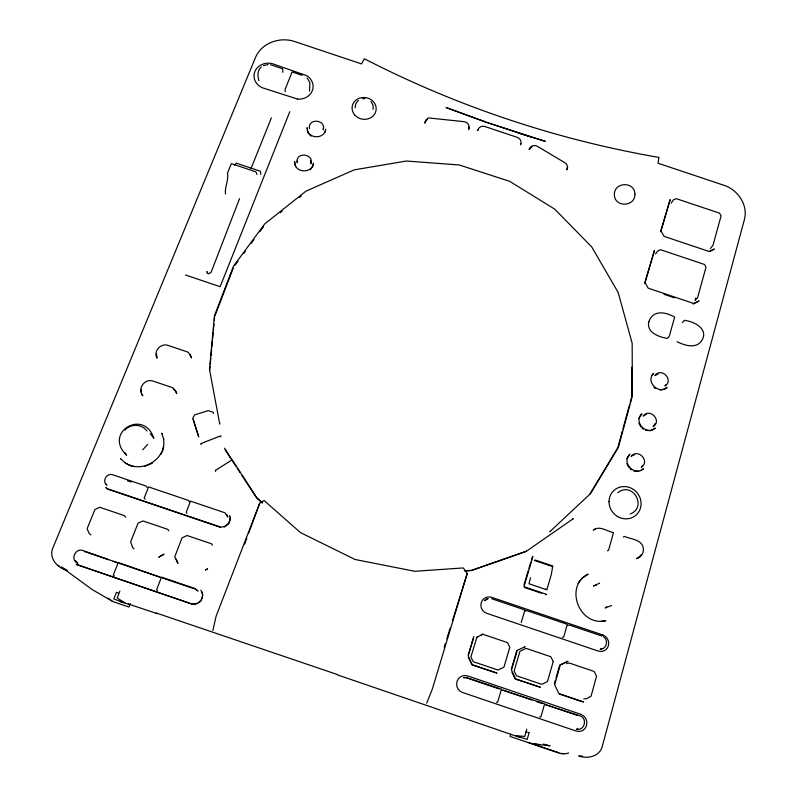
<?xml version="1.0" encoding="UTF-8"?>
<svg xmlns="http://www.w3.org/2000/svg" width="797" height="797" viewBox="0 0 797 797"><rect width="100%" height="100%" fill="white"/><g stroke="black" fill="none" stroke-linecap="round" stroke-linejoin="round"><path stroke-width="1.2" d="M230.273 518.03L228.918 523.509L224.355 526.996M156.581 354.137L157.009 358.192C153.183 351.666 160.127 343.517 167.191 345.111L187.654 352.015L190.344 354.864L191.569 357.923L189.606 354.585M141.368 391.925L141.418 389.833M355.153 107.754L355.741 103.849L358.331 100.422M209.721 370.187L210.059 366.53M210.288 364.099L210.846 358.012M211.066 355.582L211.623 349.504M211.853 347.064L212.41 340.986M212.63 338.546L213.188 332.469M213.417 330.028L213.975 323.951M214.313 320.294L214.642 316.648M373.096 109.319L373.116 105.373L371.043 101.528M520.74 143.59L520.511 144.865C522.075 141.996 520.321 138.289 517.263 137.373L484.905 126.534C481.926 125.428 478.21 127.281 477.792 130.549L478.389 129.393M425.1 122.09L424.901 123.186L425.817 120.058L428.328 117.916L463.964 121.652C467.65 121.911 470.32 125.996 468.646 129.433L468.925 128.357M309.525 91.137L309.844 82.559L307.134 77.976M212.849 630.557L216.097 616.24L259.692 503.236L264.106 500.536L300.489 532.605L355.024 559.474L414.739 571.28L463.286 567.942L467.221 573.471L432.163 689.564L426.674 703.153M325.166 132.172L325.674 129.234C324.807 139.017 309.017 139.266 307.234 129.841M202.239 598.487L202.677 594.084L200.864 590.139M297.47 160.934L297.092 162.558C295.398 151.729 313.888 153.253 311.059 163.734L310.392 160.476M162.458 451.461L163.644 446.699M530.543 577.705L528.979 583.773L546.842 589.82L551.345 574.408L552.759 565.99L535.096 560.012L534.478 560.46L552.092 566.418M618.073 446.669L622.308 431.177M622.955 428.796L629.471 404.966M630.118 402.575L631.423 397.813M695.741 298.008L695.104 300.339L697.624 297.56L706.022 267.164L704.428 264.445L660.454 249.69L657.734 250.965L655.493 254.014M554.373 683.726L555.37 680.23M556.027 677.908L559.345 666.262M526.787 729.245L524.715 736.438L515.838 735.681M644.584 283.373L654.457 250.427L645.072 282.716L648.2 288.175L693.669 303.448L699.079 300.858L698.501 301.475M660.504 231.768L670.147 199.599L661.012 231.05L664.11 236.38L708.991 251.434L714.311 248.923L713.723 249.62M510.747 734.107L510.07 736.438L558.787 752.986M511.335 669.101L516.476 651.707M517.313 650.372L511.475 670.147L515.639 678.885L540.306 687.243L515.151 678.984L512.033 672.439M521.198 622.557L524.924 609.974L491.639 598.706M524.047 584.739L528.212 570.752M528.909 568.42L530.653 562.592M531.35 560.261L532.386 556.774M532.994 556.316L523.938 586.692L546.603 594.363L545.955 594.711M468.198 655.034L473.518 637.69M482.733 634.223L476.905 637.231L470.878 656.937L473.259 661.679L497.896 670.028L503.913 667.238L509.831 647.323L507.41 642.581L482.733 634.223L481.428 634.88M444.208 647.084L445.314 643.518M446.808 638.776L450.146 628.086M452.377 620.963L467.221 573.471M244.679 544.032L246.821 538.204M248.544 533.542L259.692 503.236M215.09 315.492L233.192 268.29M239.548 198.622L211.016 272.534L208.226 273.899L206.961 271.588L207.369 273.291M130.29 603.648L128.975 607.045L113.054 601.635L92.293 589.631L61.379 567.046L67.426 570.662L63.999 568.948M119.899 591.125L117.169 598.069L125.219 602.931M289.789 111.71L220.141 286.681L185.492 275.005M251.015 168.536L271.388 117.886M654.965 423.685L653.112 426.694C662.506 420.826 649.665 407.327 643.099 416.054L646.287 414.48M626.92 458.703L629.889 454.22C620.893 462.34 634.711 477.034 643.448 468.746L640.977 470.489M638.905 418.276L641.854 413.812C632.987 421.842 646.726 436.198 655.303 428.099L650.541 430.649L645.6 430.29M425.14 122.14L427.132 119.57M160.934 454.19L161.95 452.367M589.949 494.05L617.745 447.854M671.154 203.185L673.465 199.838L676.145 198.612L719.542 213.158L721.126 215.808L712.946 245.416L710.366 248.495M147.614 444.437L142.733 449.807M641.177 554.732L638.427 557.741C642.123 556.186 644.006 551.833 643.279 547.997C641.724 539.23 630.855 539.31 624.4 536.401L623.294 537.048M235.085 265.172L237.994 261.237M243.812 253.356L245.267 251.394M251.085 243.513L253.994 239.578M259.812 231.708L263.448 226.786M578.024 583.135L581.94 578.303L588.106 574.139C563.559 586.383 579.648 627.109 605.82 620.654L601.476 621.291M642.402 465.846L641.256 467.251C650.611 461.483 637.959 447.745 631.164 456.432L632.31 455.486M666.013 384.672L664.897 386.017C674.292 380.109 661.341 366.69 654.965 375.556L658.113 374.012M651.767 375.566L653.739 373.295C645.002 381.215 658.651 395.252 667.089 387.342L664.638 389.135L659.926 390.022M199.658 602.173L201.183 600.49M682.381 322.566L684.454 320.334C693.45 321.33 708.403 328.394 702.277 339.711C696.797 349.415 685.002 345.629 677.052 341.724M234.467 165.437L236.261 163.136L260.44 171.265L260.758 174.423M261.306 66.968C257.112 70.226 257.541 76.133 258.915 80.696M310.182 169.761L312.932 166.125L313.43 163.186C312.583 173.098 296.574 173.447 294.81 163.843M124.8 430.081C130.529 423.655 141.956 423.725 146.947 431.018M550.358 531.29L549.86 531.689L590.517 493.582L618.372 447.296L632.4 395.96L632.16 343.208L618.173 292.489L591.733 246.931L554.772 209.173L509.691 181.337L459.231 164.969L406.37 161.024L354.247 169.851L306.018 191.121L264.803 223.827L233.461 266.218L214.433 315.811L209.501 369.459L219.743 424.064L219.534 423.436M280.215 212.669L282.128 211.155M299.343 197.487L301.256 195.962M572.734 519.116L573.272 518.688L526.04 551.504L471.266 570.622L465.129 571.041M606.836 606.776L605.162 607.972L611.588 605.531M488.292 598.497L484.367 600.699L485.333 600.021M486.708 599.055L485.742 599.733L487.316 599.175M617.805 492.765C632.17 480.75 647.921 506.992 630.238 513.965M152.347 463.177L144.566 466.484M607.503 550.807L608.549 550.199L613.471 532.675C607.125 531.39 599.603 525.243 593.327 530.005L595.339 529.158M545.327 589.521L545.975 589.152M531.968 146.867L529.069 149.587C529.875 145.712 534.907 144.307 537.925 146.618L565.99 163.385L567.673 166.533L566.996 169.821L567.205 167.539M473.866 636.534L468.218 656.031L472.322 664.748L496.979 673.106L471.934 664.877L468.357 657.276M525.303 611.12L526.508 610.512L567.315 624.33L563.708 636.952L562.293 637.411M639.583 557.163L636.594 558.657L637.749 558.089M476.905 637.231L478.17 636.594M128.725 604.275L119.739 601.516M693.101 304.065L697.425 301.993M559.673 665.096L568.012 661.281L560.281 664.967L554.632 684.812L558.876 693.569L583.553 701.948L582.896 701.988M599.633 583.115L593.496 586.034L596.395 584.998M709.469 251.623L712.657 250.119M516.815 650.541L525.103 646.706L524.585 646.885M567.783 625.506L569.227 624.978L601.924 636.046M601.675 648.728L600.121 649.306C606.607 649.246 608.928 640.091 603.468 636.803M263.319 65.683L268.081 64.527M526.488 551.145L471.595 570.303L464.751 570.772M197.766 603.419L193.402 604.305L191.22 603.877L76.163 564.366L190.971 603.638C197.776 606.148 205.008 598.268 201.8 591.723M632.659 455.406L634.392 454.818M568.659 753.026L565.222 753.803L560.51 753.444L561.686 753.613M464.163 677.47L463.296 677.709L466.693 677.908M566.777 663.622L569.367 663.054L594.074 671.423L596.564 676.195L591.045 696.249L586.532 698.69L583.753 698.889M501.99 689.883L544.63 703.811L540.894 716.911L539.579 716.921M496.541 702.306L497.597 702.217L501.462 689.166L465.876 677.34M578.114 729.036L576.42 729.175C584.719 731.277 587.797 718.137 579.877 715.766L545.238 704.548L577.207 715.397M638.646 471.286L633.655 470.937M362.515 98.679L364.867 98.599M562.274 753.663L564.037 753.633M582.667 756.164L578.752 755.954C587.768 759.282 600.071 756.373 602.412 745.922L744.398 219.564C748.323 204.939 737.753 189.666 723.855 185.263L658.003 163.216L658.95 157.417C556.505 139.734 456.82 106.33 364.378 58.779L361.519 63.919L294.91 41.613C280.315 36.473 261.665 42.669 255.508 57.474L52.951 547.788C48.527 557.372 56.597 567.115 65.653 569.925M550.04 745.843L534.139 743.95L540.227 744.697M123.495 602.402L113.782 598.995L116.412 592.32L118.414 593.217M132.083 466.165L134.135 466.574M528.062 732.333L529.198 732.543L527.156 739.486L517.432 736.239M543.285 744.059L549.671 745.753M156.122 612.953L337.4 674.551M518 132.9L545.317 141.358L487.097 122.559M525.99 731.716L527.126 732.064M157.178 613.66L128.257 603.937M530.981 136.964L488.252 122.897L446.041 107.525L485.961 122.16M270.562 64.736L282.646 68.781L282.825 72.328M302.163 75.326L292.11 71.949L285.077 89.453L285.187 91.755M664.001 294.292L674.481 297.809M524.476 587.449L541.432 593.187M127.46 480.77L130.947 481.946M107.376 488.71L220.331 526.976C226.308 527.933 231.847 521.527 229.685 515.789L229.865 516.197M220.53 527.365L107.794 489.179L105.871 487.575L106.29 488.043M559.444 694.028L581.72 701.589M467.849 678.297L499.221 688.947M503.136 690.272L531.828 700.005M536.421 701.559L542.159 703.502M84.352 551.504L108.581 559.723M113.194 561.287L117.807 562.851L83.018 550.538C75.287 547.599 69.767 560.052 77.757 563.25L75.625 560.68M119.401 563.399L160.416 577.307L118.265 562.493L113.264 575.115L114.429 575.942M162.339 577.964L194.04 588.714M528.182 742.366L559.952 753.155M519.634 737.325L337.261 674.8M125.159 462.738C141.557 474.374 167.071 458.992 163.515 438.938M126.623 463.764L131.057 465.956M195.215 589.113L198.005 591.015L194.518 588.365L161.462 577.148L156.591 589.81L157.497 590.557M57.862 565.302L59.556 566.288M256.983 174.483L255.967 171.883L231.349 163.614L227.484 173.088C228.888 180.172 224.525 187.026 225.521 193.9M108.113 598.139L112.028 601.048M90.928 534.877L89.164 533.432L87.102 528.78L94.923 509.552L99.784 507.29L124.332 515.609L125.806 517.183M653.899 387.362L655.204 388.438M311.139 136.118L308.001 132.74L307.104 127.63L307.114 128.437M641.993 428.089L643.309 429.185M630.009 468.706L631.334 469.822M173.248 388.906L175.948 391.795M262.612 502.827L256.624 497.557L232.176 459.799L215.29 470.489L215.648 471.386M262.253 502.887L256.744 498.025L241.929 475.43M150.225 433.628L153.881 438.31C143.819 407.915 102.903 432.771 126.613 455.197L124.999 452.656M125.508 463.216L120.596 458.673L120.955 459.162M134.006 548.784L132.591 547.449L130.648 541.89L138.06 523.141L143.032 520.959L167.719 529.328L168.864 530.792M145.184 499.211L144.217 497.956L148.581 486.927L188.65 500.496L189.357 501.731M226.816 514.713L227.842 517.054L225.033 512.82L190.493 501.124L186.239 512.192L186.966 513.358M226.537 514.822L227.314 515.868M640.828 426.853L638.885 423.147M147.206 487.455L146.25 486.14L112.387 474.673C106.479 472.95 101.737 481.418 106.888 485.224L106.21 483.988M628.843 467.45L626.88 463.675M224.575 448.203L231.897 459.839M225.093 449.747L231.15 458.992M232.495 461.045L235.862 466.185M237.217 468.238L239.907 472.342M212.42 545.198L211.594 543.833L187.056 535.524L182.035 537.855L174.752 556.854L177.94 563.409L176.267 559.165M162.04 433.717L161.751 433.189L163.803 439.456M142.175 394.664L142.793 395.82C137.124 389.305 143.998 378.954 152.107 380.767L172.75 387.731L175.45 390.63L176.735 393.598L176.247 392.443M201.123 444.666L200.714 443.68L220.639 435.849L220.978 436.866M295.587 166.742L294.681 161.602L294.711 162.359M213.496 413.414L213.138 412.318L208.127 410.624L194.637 414.878L192.764 418.256L198.722 436.895L193.203 419.332M468.726 126.882L468.865 128.168M323.203 128.178L323.303 129.821C326.262 119.381 307.752 117.787 309.475 128.636M631.622 367.228L631.752 396.617M634.95 194.199C635.119 207.17 614.407 207.638 614.338 194.627C614.148 181.626 634.83 181.228 634.95 194.199M648.838 321.739C646.128 332.479 659.179 337.051 667.278 338.436L669.281 336.274L674.67 317.047C665.106 311.866 653.211 309.615 648.838 321.739M553.238 661.48L547.519 681.465L542.976 683.886L541.203 684.155L516.556 675.796L514.135 671.044L519.963 651.269L526.09 648.359L550.787 656.728L553.238 661.48M207.419 568.899L205.556 569.955L207.419 568.899M163.853 554.284L158.862 557.073L163.853 554.284M297.57 99.097L262.203 87.71A14.515 12.961 3.3 0 1 254.881 71.541A14.515 12.961 3.3 0 1 272.046 63.581L306.865 75.715A14.426 12.921 4.9 0 1 312.285 90.768A14.426 12.921 4.9 0 1 297.57 99.097M602.751 634.94L491.56 597.292A8.468 8.219 66.2 0 0 481.229 602.622A8.468 8.219 66.2 0 0 486.678 613.292L598.288 651.089A8.598 8.119 64 0 0 608.42 645.69A8.598 8.119 64 0 0 602.751 634.94M580.814 714.311L467.59 675.906A8.737 8.418 80.5 0 0 457.02 681.475A8.737 8.418 80.5 0 0 462.529 692.493L576.181 731.058A8.857 8.329 72.7 0 0 586.552 725.419A8.857 8.329 72.7 0 0 580.814 714.311M609.018 501.662A16.568 15.611 48 0 0 633.007 517.183A16.568 15.611 48 0 0 633.167 489.278A16.568 15.611 48 0 0 609.018 501.662M355.083 115.376A12.085 10.899 8.7 0 0 375.566 112.208A12.085 10.899 8.7 0 0 361.748 97.632A12.085 10.899 8.7 0 0 355.083 115.376"/></g></svg>
